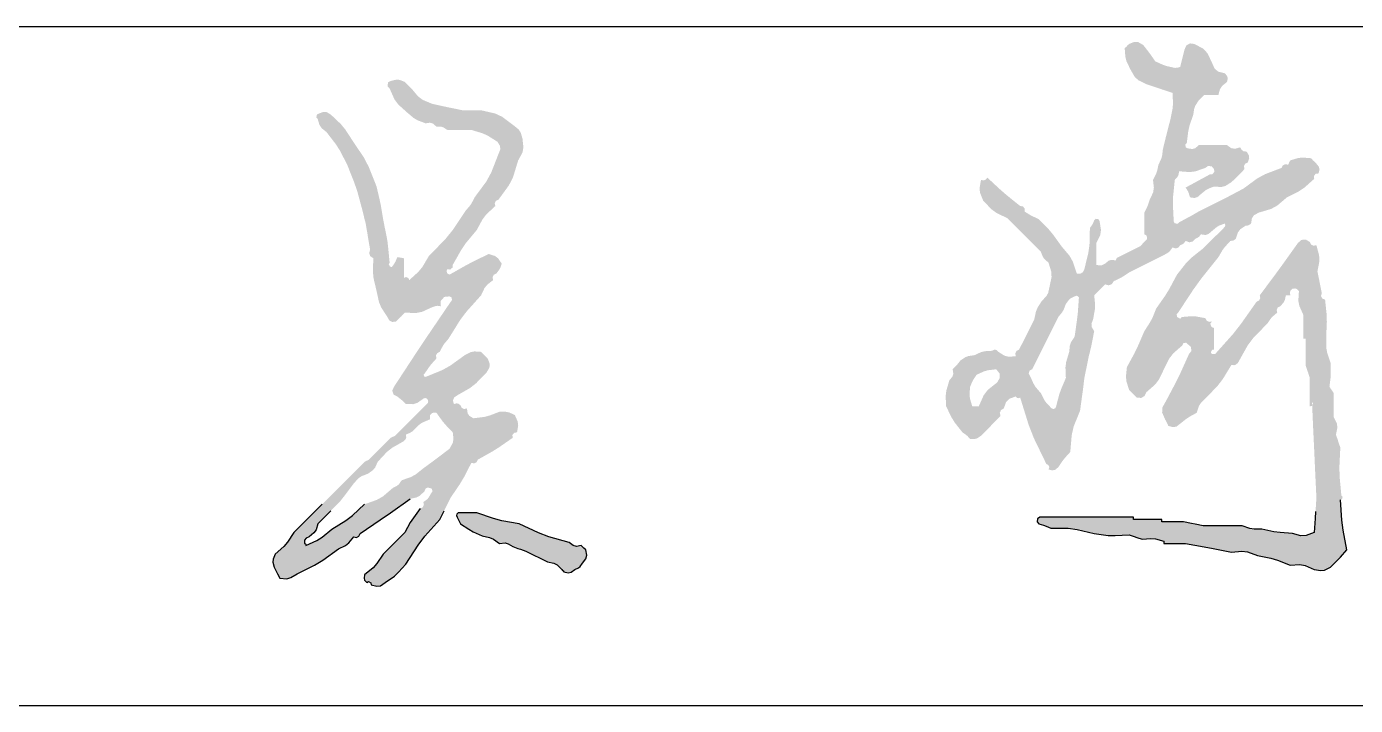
# Model space of a CAD drawing. Extents: x 4579863 to 4663963, y -547270 to -273670.
# Drawn here: x 4584153 to 4585425, y -298726 to -298076 of the extents above; entities that cross this region are included whole.
import ezdxf

# ---------------------------------------------------------------- set-up
doc = ezdxf.new("R2010")
doc.units = 0
doc.header["$LTSCALE"] = 1000
doc.header["$MEASUREMENT"] = 0
doc.layers.get('0').update_dxf_attribs({"linetype": 'CONTINUOUS'})

msp = doc.modelspace()

# ---------------------------------------------------------------- hatches: boundary and pattern name
h = msp.add_hatch(color=256)
h.dxf.hatch_style = 1
h.paths.add_polyline_path([(4584594, -298323), (4584599.8, -298318.4), (4584599.3, -298315.6), (4584600.4, -298313.4), (4584602.9, -298312.1), (4584605.5, -298308.7), (4584606.6, -298306.8), (4584608.1, -298302.7), (4584604.6, -298297.6), (4584601.6, -298295.3), (4584595.6, -298293.4), (4584580.4, -298300.8), (4584572.9, -298304.8), (4584558.1, -298313.2), (4584556.1, -298312.2), (4584555.2, -298310), (4584556, -298307.9), (4584558.7, -298308.3), (4584561, -298306.4), (4584561.2, -298303.8), (4584569.2, -298289.7), (4584573.8, -298282.9), (4584584.2, -298270.4), (4584589.7, -298260.2), (4584593.4, -298255.4), (4584601.9, -298247.5), (4584601.4, -298244.8), (4584602.5, -298242.5), (4584605, -298241.3), (4584614.9, -298227.7), (4584618.9, -298219.8), (4584623.8, -298203.8), (4584627.9, -298196.3), (4584628.8, -298191.4), (4584627.9, -298182.9), (4584626.2, -298177.1), (4584624.3, -298174.2), (4584619.6, -298170.4), (4584608.6, -298162.1), (4584601.8, -298158.9), (4584588.3, -298155.8), (4584581.3, -298155.8), (4584577.7, -298155.8), (4584570.6, -298155.8), (4584558.9, -298153.4), (4584553.1, -298152.2), (4584541.4, -298149.6), (4584532.4, -298145.8), (4584528, -298142.5), (4584521.7, -298135), (4584519.2, -298132.5), (4584517.9, -298131.2), (4584515.4, -298128.7), (4584510.4, -298126.7), (4584507.1, -298126.5), (4584501.9, -298127.7), (4584499.3, -298129.1), (4584498.8, -298132.9), (4584500.8, -298135), (4584505.4, -298145.3), (4584509.1, -298150.3), (4584517.5, -298157.9), (4584523.8, -298163.2), (4584527.5, -298165.4), (4584535.2, -298168.3), (4584539.5, -298167.7), (4584542.3, -298168.6), (4584545.6, -298171.5), (4584550, -298171.5), (4584552.4, -298172.3), (4584556, -298174.6), (4584565.2, -298174.6), (4584569.8, -298174.6), (4584579, -298174.6), (4584589.5, -298177.8), (4584594.7, -298180.1), (4584604, -298186), (4584606.4, -298190), (4584606.7, -298193.2), (4584605, -298197.5), (4584598.1, -298215.2), (4584593.4, -298223.9), (4584582.1, -298239.2), (4584579.4, -298244.5), (4584577.7, -298247.1), (4584573.7, -298251.7), (4584561.2, -298270.4), (4584554, -298279.3), (4584538.3, -298295.4), (4584532.3, -298305.6), (4584528.4, -298310.4), (4584519.6, -298318.4), (4584518.6, -298316.3), (4584516.4, -298315.5), (4584514.4, -298316.3), (4584514.4, -298308.8), (4584514.4, -298305), (4584514.4, -298297.5), (4584511.9, -298297), (4584510.6, -298296.8), (4584508.1, -298296.5), (4584506.5, -298300.5), (4584505.4, -298302.4), (4584502.9, -298305.9), (4584501.1, -298305.5), (4584500, -298303.4), (4584500.8, -298301.7), (4584500, -298293.4), (4584499.6, -298289.2), (4584498.7, -298280.9), (4584497.1, -298272.5), (4584496.2, -298268.4), (4584494.6, -298260), (4584492.5, -298247.4), (4584491.2, -298241.2), (4584488.3, -298228.8), (4584481, -298210.4), (4584476.4, -298201.4), (4584465.4, -298185), (4584458.3, -298174.1), (4584454, -298168.9), (4584444.6, -298160), (4584440.6, -298157.6), (4584437.4, -298157.3), (4584433.1, -298159), (4584431.2, -298159.9), (4584430.7, -298162.6), (4584432, -298164.2), (4584433.7, -298169.9), (4584435.7, -298172.9), (4584440.4, -298176.7), (4584449.4, -298188.4), (4584453.4, -298194.7), (4584460.2, -298207.9), (4584467, -298225.1), (4584470, -298233.9), (4584474.8, -298251.7), (4584476, -298256.7), (4584476.6, -298259.2), (4584477.9, -298264.2), (4584479.6, -298274.2), (4584480.4, -298279.2), (4584482.1, -298289.2), (4584481.2, -298292.7), (4584482.3, -298295.5), (4584485.2, -298297.5), (4584484.8, -298310.1), (4584485.4, -298316.6), (4584488.3, -298328.8), (4584490.6, -298339.4), (4584492.8, -298344.7), (4584498.7, -298353.8), (4584500.5, -298357), (4584503.4, -298358.5), (4584507.1, -298358), (4584510.4, -298354.6), (4584512.1, -298353), (4584515.4, -298349.6), (4584526, -298349.9), (4584531.8, -298348.8), (4584541.4, -298344.4), (4584544.6, -298343.3), (4584546.4, -298343), (4584549.8, -298343.4), (4584549.7, -298338.4), (4584553.1, -298334.5), (4584558.1, -298334), (4584560, -298335), (4584560.5, -298337.6), (4584559.2, -298339.2), (4584537.3, -298371.5), (4584526.4, -298387.8), (4584505, -298420.5), (4584503.3, -298424.1), (4584504.6, -298428), (4584508.1, -298429.8), (4584511.6, -298432.6), (4584513.3, -298434), (4584516.4, -298437.1), (4584523.4, -298437.2), (4584527.4, -298435.9), (4584533.1, -298431.9), (4584534.7, -298431.3), (4584536.1, -298431.7), (4584537.3, -298433), (4584537.7, -298434.6), (4584537.4, -298435.9), (4584536.2, -298437.1), (4584524.2, -298449.2), (4584518.1, -298455.3), (4584506, -298467.4), (4584504.4, -298468.2), (4584503.5, -298468.6), (4584501.9, -298469.4), (4584493.5, -298477.8), (4584489.4, -298481.9), (4584481, -298490.3), (4584479.4, -298491.1), (4584478.5, -298491.5), (4584476.9, -298492.4), (4584449.8, -298519.5), (4584436.2, -298533), (4584409.1, -298560.1), (4584403.2, -298569.3), (4584399.5, -298573.6), (4584391.4, -298580.9), (4584389.4, -298585.5), (4584389.2, -298588.5), (4584390.4, -298593.4), (4584392.5, -298597.6), (4584393.5, -298599.7), (4584395.6, -298603.8), (4584402.4, -298604.3), (4584406.4, -298603.3), (4584412.3, -298599.7), (4584428.8, -298591.3), (4584436.8, -298586.4), (4584451.8, -298575.7), (4584458.5, -298572.4), (4584461.7, -298569.9), (4584466.4, -298564.3), (4584469.2, -298564.7), (4584471.4, -298563.6), (4584472.7, -298561.1), (4584491.9, -298547.8), (4584501.5, -298541.2), (4584520.6, -298527.8), (4584526.6, -298526.5), (4584529.8, -298524.8), (4584534.2, -298520.5), (4584535.1, -298518.2), (4584536.9, -298517.1), (4584539.4, -298517.4), (4584541.3, -298518.3), (4584541.8, -298521), (4584540.4, -298522.6), (4584538.3, -298526.4), (4584536.7, -298528.3), (4584533.1, -298530.9), (4584533.6, -298533.7), (4584532.5, -298535.9), (4584530, -298537.2), (4584523.5, -298545.9), (4584520.6, -298550.5), (4584515.4, -298560.1), (4584507.1, -298568.4), (4584502.9, -298572.6), (4584494.6, -298580.9), (4584488.6, -298589.7), (4584484.9, -298593.8), (4584476.9, -298600.7), (4584476.4, -298603.7), (4584476.9, -298605.7), (4584478.9, -298608), (4584480.5, -298607.1), (4584482.9, -298608.2), (4584483.1, -298610.1), (4584488.4, -298611.6), (4584492.1, -298611.1), (4584496.6, -298608), (4584505.3, -298601.8), (4584509.3, -298598.2), (4584516.4, -298590.3), (4584528.1, -298572.3), (4584534.6, -298563.7), (4584548.7, -298547.6), (4584552.9, -298539.2), (4584555, -298535.1), (4584559.2, -298526.7), (4584567.9, -298513.9), (4584571.9, -298507.2), (4584579, -298493.4), (4584581.7, -298493.9), (4584583.9, -298492.8), (4584585.2, -298490.3), (4584598.9, -298482.6), (4584605.6, -298478.4), (4584618.6, -298469.4), (4584618.2, -298466.8), (4584620.1, -298464.5), (4584622.7, -298464.2), (4584623.8, -298457.6), (4584623.3, -298453.7), (4584620.6, -298447.6), (4584615.2, -298445.1), (4584612, -298444.5), (4584606, -298444.4), (4584596.4, -298448.1), (4584591.3, -298449.4), (4584581, -298450.7), (4584577.1, -298448.4), (4584575.4, -298445.8), (4584574.8, -298441.3), (4584572, -298441.8), (4584569.8, -298440.7), (4584568.5, -298438.2), (4584566.5, -298436.7), (4584564.7, -298436.4), (4584562.3, -298437.1), (4584561.4, -298433.7), (4584562.5, -298430.8), (4584565.4, -298428.8), (4584577.8, -298421.7), (4584583.6, -298417.1), (4584593.5, -298406.9), (4584596.3, -298402.2), (4584596.5, -298398.4), (4584594.6, -298393.4), (4584592.1, -298390.9), (4584590.8, -298389.6), (4584588.3, -298387.1), (4584582, -298386.7), (4584578.4, -298387.4), (4584572.7, -298390.3), (4584558.8, -298400.3), (4584551.1, -298404.6), (4584535.2, -298411.1), (4584533.9, -298410.8), (4584533.3, -298409), (4584534.2, -298408), (4584538.4, -298401.9), (4584540.7, -298398.9), (4584545.6, -298393.4), (4584545.1, -298390.6), (4584546.3, -298388.4), (4584548.7, -298387.1), (4584551.5, -298381.8), (4584553.2, -298379.2), (4584557.1, -298374.6), (4584568.1, -298356.9), (4584574.4, -298348.5), (4584588.3, -298333), (4584591.5, -298326.2)])
h.paths.add_polyline_path([(4584543, -298445.2), (4584545.6, -298445.5), (4584551.3, -298453.4), (4584554.5, -298457.2), (4584561.2, -298464.2), (4584561.9, -298470.6), (4584561.2, -298474.3), (4584558.1, -298479.9), (4584548.2, -298487.4), (4584543.2, -298491.2), (4584533.1, -298498.6), (4584525.7, -298504.5), (4584521.3, -298506.9), (4584512.3, -298510.1), (4584509.8, -298513.7), (4584507.9, -298515.4), (4584503.9, -298517.4), (4584494.4, -298525.5), (4584488.6, -298528.8), (4584476.9, -298533), (4584465.3, -298543.7), (4584458.9, -298548.6), (4584445.6, -298557), (4584436.4, -298564.4), (4584431.3, -298567.6), (4584420.6, -298572.6), (4584420.7, -298571.7), (4584420.4, -298571), (4584419.5, -298570.5), (4584419.5, -298567.5), (4584420.9, -298565.4), (4584423.7, -298564.3), (4584428.4, -298560.5), (4584430.4, -298557.5), (4584432, -298551.7), (4584440.4, -298543.4), (4584444.6, -298539.2), (4584452.9, -298530.9), (4584458.4, -298523.9), (4584461.1, -298520.3), (4584466.4, -298513.2), (4584470.8, -298508.3), (4584473.8, -298506.2), (4584480, -298503.8), (4584484.8, -298500.4), (4584487, -298497.8), (4584489.4, -298492.4), (4584498.1, -298483), (4584503.3, -298478.9), (4584514.4, -298472.6), (4584516.2, -298470.6), (4584516.7, -298468.9), (4584516.4, -298466.3), (4584519, -298465.2), (4584520.3, -298464.6), (4584522.7, -298463.2), (4584528.4, -298457.4), (4584531.9, -298454.9), (4584539.4, -298451.7), (4584539.4, -298450.1), (4584539.4, -298449.2), (4584539.4, -298447.6), (4584541.3, -298445.8)], flags=16)
h.paths.add_polyline_path([(4584643.3, -298560.5), (4584624.8, -298551.7), (4584608.3, -298548.8), (4584600.1, -298546.7), (4584584.2, -298541.3), (4584577.1, -298541.3), (4584573.5, -298541.3), (4584566.5, -298541.3), (4584565.2, -298542.5), (4584564.8, -298543.9), (4584565.4, -298545.5), (4584566.8, -298547.9), (4584567.4, -298549.2), (4584568.5, -298551.7), (4584576.5, -298557), (4584580.7, -298559.3), (4584589.4, -298563.2), (4584596.5, -298564.8), (4584600.1, -298566.4), (4584606, -298570.5), (4584611.2, -298570.1), (4584614.2, -298570.9), (4584618.6, -298573.6), (4584623.6, -298575.3), (4584626.1, -298576.1), (4584631.1, -298577.8), (4584639.4, -298582), (4584643.6, -298584), (4584651.9, -298588.2), (4584657.9, -298589.3), (4584661.2, -298591.1), (4584665.4, -298595.5), (4584666.3, -298596.3), (4584666.7, -298596.8), (4584667.5, -298597.6), (4584671.6, -298598.7), (4584674.6, -298598.1), (4584677.9, -298595.5), (4584681.4, -298593.9), (4584683.1, -298592.5), (4584685.2, -298589.3), (4584688.6, -298585.4), (4584689.5, -298581.8), (4584688.4, -298576.8), (4584686.7, -298575.1), (4584685.9, -298574.3), (4584684.2, -298572.6), (4584679.5, -298573.4), (4584676.4, -298572.5), (4584672.7, -298569.5), (4584653, -298564.1)])
h.paths.add_polyline_path([(4585413, -298557.8), (4585411.7, -298548.1), (4585410.4, -298528.8), (4585412, -298528.2), (4585412.6, -298525.9), (4585411.4, -298524.7), (4585409.7, -298506.4), (4585409.5, -298497.1), (4585410.4, -298478.8), (4585408.7, -298473.8), (4585407.9, -298471.3), (4585406.2, -298466.3), (4585407.6, -298459.7), (4585407.1, -298455.7), (4585404.1, -298449.6), (4585404.1, -298440.5), (4585404.1, -298435.9), (4585404.1, -298426.7), (4585402.5, -298424.2), (4585401.6, -298423), (4585400, -298420.5), (4585401.1, -298411.4), (4585401.3, -298406.7), (4585401, -298397.5), (4585397.8, -298387.9), (4585396.9, -298382.7), (4585396.9, -298372.5), (4585397.5, -298358.4), (4585397.3, -298351.2), (4585395.8, -298337.1), (4585393.2, -298336.1), (4585391.9, -298333.5), (4585392.7, -298330.9), (4585391, -298322.5), (4585390.2, -298318.4), (4585388.5, -298310), (4585390.4, -298300.2), (4585390.1, -298294.7), (4585387.5, -298285), (4585384.7, -298285.5), (4585382.5, -298284.4), (4585381.2, -298281.9), (4585377.3, -298279.6), (4585373.2, -298279.9), (4585369.8, -298282.9), (4585355.4, -298303.1), (4585348.1, -298313.1), (4585333.3, -298333), (4585333.8, -298335.7), (4585332.7, -298337.9), (4585330.2, -298339.2), (4585315.5, -298360.1), (4585307.6, -298370.2), (4585290.6, -298389.2), (4585289.3, -298389.2), (4585288.7, -298389.2), (4585287.5, -298389.2), (4585286.5, -298387.6), (4585287.7, -298385.2), (4585289.5, -298385), (4585289.5, -298376.7), (4585289.5, -298372.5), (4585289.5, -298364.2), (4585287.1, -298363.3), (4585286, -298360.2), (4585287.5, -298358), (4585284.7, -298358.4), (4585282.5, -298357.3), (4585281.2, -298354.8), (4585272.2, -298353.2), (4585267.4, -298353), (4585258.3, -298353.8), (4585258.2, -298354.7), (4585257, -298355.3), (4585256.2, -298354.8), (4585254.3, -298353.9), (4585253.8, -298351.2), (4585255.2, -298349.6), (4585269.6, -298327.7), (4585277.3, -298317), (4585293.7, -298296.5), (4585297.6, -298289.8), (4585300, -298286.6), (4585305.2, -298280.9), (4585307.4, -298280.7), (4585308.7, -298280.2), (4585310.4, -298278.8), (4585312.4, -298272.8), (4585314.6, -298269.8), (4585319.8, -298266.3), (4585322, -298266.1), (4585323.2, -298265.6), (4585325, -298264.2), (4585325.8, -298259.2), (4585327.8, -298256.3), (4585332.3, -298253.8), (4585344.1, -298250.3), (4585350, -298247.1), (4585359.3, -298239.2), (4585370.6, -298233.5), (4585376, -298229.9), (4585385.4, -298221.5), (4585385.1, -298218.8), (4585386.9, -298216.5), (4585389.6, -298216.3), (4585390.5, -298212.5), (4585389.9, -298209.9), (4585387.5, -298206.9), (4585385.4, -298204.8), (4585384.3, -298203.8), (4585382.3, -298201.7), (4585374.3, -298201.1), (4585370.1, -298201.5), (4585362.5, -298203.8), (4585361.6, -298205.4), (4585361.2, -298206.3), (4585360.4, -298207.9), (4585357.6, -298207.4), (4585355.4, -298208.6), (4585354.1, -298211), (4585338.6, -298216.9), (4585331, -298221), (4585317.7, -298230.8), (4585300.7, -298239.8), (4585292.1, -298244.1), (4585274.9, -298252.7), (4585267.5, -298257), (4585263.7, -298259), (4585256.2, -298263.1), (4585254.6, -298264.5), (4585251.9, -298264), (4585251, -298262.1), (4585250.2, -298246.3), (4585250.4, -298238.3), (4585252, -298222.5), (4585254.5, -298219.7), (4585255.5, -298217.8), (4585256.2, -298214.2), (4585266.2, -298215), (4585271.7, -298214.3), (4585281.2, -298211), (4585283.9, -298209.1), (4585287.4, -298209.5), (4585289.5, -298212.1), (4585289.9, -298214.7), (4585288, -298217), (4585285.4, -298217.3), (4585276.2, -298222.3), (4585271.6, -298224.8), (4585262.4, -298229.8), (4585264.6, -298233.3), (4585265.4, -298235.3), (4585266.6, -298239.2), (4585270.9, -298239.8), (4585273.8, -298238.9), (4585277, -298236.1), (4585281.5, -298232.4), (4585284.2, -298230.9), (4585289.5, -298228.8), (4585296.4, -298229.3), (4585300.4, -298228.3), (4585306.2, -298224.6), (4585311.4, -298219.8), (4585313.9, -298217.3), (4585318.7, -298212.1), (4585318.2, -298209.3), (4585319.3, -298207.1), (4585321.8, -298205.8), (4585323.2, -298201.9), (4585322.9, -298199), (4585320.8, -298195.4), (4585317.8, -298195), (4585316.1, -298193.8), (4585314.5, -298191.3), (4585309.7, -298192.7), (4585306.1, -298192.1), (4585302, -298189.2), (4585291.2, -298189.2), (4585285.8, -298189.2), (4585274.9, -298189.2), (4585271.7, -298192.1), (4585268.8, -298192.9), (4585264.5, -298192.3), (4585262.6, -298191.3), (4585262.1, -298188.7), (4585263.5, -298187.1), (4585264.9, -298176), (4585266.1, -298170.5), (4585269.7, -298160), (4585270.6, -298154.2), (4585271.7, -298151.3), (4585274.9, -298146.4), (4585277, -298144.4), (4585278.1, -298143.3), (4585280.2, -298141.2), (4585285.6, -298141.2), (4585288.3, -298141.2), (4585293.7, -298141.2), (4585295.3, -298135.5), (4585297.3, -298132.5), (4585302, -298128.7), (4585302.7, -298125.4), (4585302.1, -298123.1), (4585300, -298120.4), (4585293.6, -298118.8), (4585290.1, -298115.9), (4585287.5, -298110), (4585283.3, -298101.2), (4585279.3, -298096.9), (4585270.8, -298092.3), (4585266.5, -298091.8), (4585263.2, -298093.6), (4585261.4, -298097.5), (4585259.7, -298104.1), (4585258.9, -298107.5), (4585257.2, -298114.2), (4585255.3, -298114.9), (4585254.2, -298115.1), (4585252, -298115.2), (4585244.3, -298113.5), (4585240.5, -298112.2), (4585233.3, -298108.9), (4585228.9, -298102.5), (4585226.6, -298099.4), (4585221.8, -298093.3), (4585217.1, -298090.6), (4585213.3, -298090.3), (4585208.3, -298092.3), (4585206.6, -298093.9), (4585205.8, -298094.8), (4585204.1, -298096.4), (4585204.7, -298104.6), (4585205.8, -298108.8), (4585209.3, -298116.2), (4585213.6, -298123.7), (4585217.2, -298127.1), (4585224.9, -298130.8), (4585234.9, -298134.2), (4585239.9, -298135.9), (4585249.9, -298139.2), (4585250.3, -298149.2), (4585249.9, -298154.3), (4585247.9, -298164.2), (4585244.9, -298175.8), (4585243.4, -298181.7), (4585240.6, -298193.3), (4585239.9, -298199.4), (4585239, -298202.4), (4585236.4, -298207.9), (4585235.1, -298214), (4585234, -298217), (4585231.2, -298222.5), (4585232, -298230.1), (4585231.3, -298234.4), (4585228.1, -298241.3), (4585226.4, -298246.4), (4585225.3, -298248.9), (4585222.9, -298253.8), (4585222.9, -298262.1), (4585222.9, -298266.3), (4585222.9, -298274.6), (4585225.1, -298275.8), (4585225.6, -298279), (4585223.9, -298280.9), (4585221.8, -298282.9), (4585220.8, -298284), (4585218.7, -298286.1), (4585210.4, -298290.2), (4585206.2, -298292.3), (4585197.8, -298296.5), (4585196.6, -298297.2), (4585196, -298298.1), (4585195.8, -298299.6), (4585191.5, -298299), (4585188.6, -298299.9), (4585185.3, -298302.7), (4585182.3, -298304.2), (4585180.3, -298304.4), (4585177, -298303.8), (4585177, -298295.4), (4585177, -298291.3), (4585177, -298282.9), (4585180.7, -298275.4), (4585181.4, -298270.4), (4585180.1, -298262.1), (4585179.2, -298260.2), (4585176.5, -298259.7), (4585174.9, -298261.1), (4585173.7, -298264.2), (4585172.8, -298265.7), (4585170.8, -298268.4), (4585170.4, -298284.3), (4585169.3, -298292.4), (4585165.5, -298307.9), (4585164, -298310.9), (4585161.6, -298312.3), (4585158.3, -298312.1), (4585154.5, -298300.8), (4585151.4, -298295.2), (4585143.7, -298286.1), (4585135.7, -298275), (4585131.3, -298269.7), (4585121.8, -298260), (4585116.2, -298257.4), (4585113.5, -298256), (4585108.2, -298252.7), (4585108.5, -298250.1), (4585106.7, -298247.8), (4585104.1, -298247.5), (4585091.2, -298237.1), (4585085, -298231.7), (4585072.8, -298220.4), (4585071, -298222.3), (4585069.2, -298222.9), (4585066.6, -298222.5), (4585065.2, -298230.4), (4585065.7, -298234.9), (4585068.7, -298242.3), (4585076.5, -298250.5), (4585081.4, -298254.1), (4585091.6, -298259), (4585104.5, -298271.9), (4585111, -298278.4), (4585123.9, -298291.3), (4585125.7, -298296), (4585127.3, -298298.3), (4585131.2, -298301.7), (4585133.9, -298310.5), (4585134.1, -298315.6), (4585132.2, -298324.6), (4585130.9, -298330.6), (4585129.2, -298333.8), (4585124.9, -298338.2), (4585120.8, -298344.6), (4585119.2, -298348.4), (4585117.6, -298355.9), (4585111.8, -298367.5), (4585108.9, -298373.4), (4585103, -298385), (4585100.5, -298386.3), (4585099.4, -298388.5), (4585099.9, -298391.3), (4585093.1, -298391.8), (4585089.1, -298390.8), (4585083.2, -298387.1), (4585081.4, -298385.3), (4585079.3, -298385), (4585077, -298386.1), (4585070.1, -298386.5), (4585066.6, -298387.4), (4585060.3, -298390.3), (4585054.6, -298391.1), (4585051.6, -298392.2), (4585046.8, -298395.5), (4585044.1, -298399), (4585042.6, -298400.7), (4585039.5, -298403.8), (4585040.1, -298408.1), (4585039.2, -298410.9), (4585036.4, -298414.2), (4585033.5, -298423.9), (4585032.8, -298429.2), (4585033.2, -298439.2), (4585038.4, -298449.8), (4585041.6, -298455), (4585048.9, -298464.2), (4585052.1, -298466.4), (4585053.6, -298467.7), (4585056.2, -298470.5), (4585060.5, -298470.6), (4585063, -298469.9), (4585066.6, -298467.4), (4585074.1, -298459.9), (4585077.8, -298456.1), (4585085.3, -298448.6), (4585084.6, -298445.5), (4585085.7, -298442.9), (4585088.4, -298441.3), (4585090.6, -298435.2), (4585093.8, -298432), (4585099.9, -298429.8), (4585101, -298431.2), (4585102.5, -298431.5), (4585104.1, -298430.9), (4585112.2, -298457), (4585117.2, -298469.8), (4585129.1, -298494.4), (4585131.1, -298495.4), (4585132, -298497.6), (4585131.2, -298499.7), (4585134.9, -298500.6), (4585137.6, -298500), (4585140.5, -298497.6), (4585144.7, -298491.4), (4585147, -298488.5), (4585152, -298483), (4585153.4, -298466.8), (4585155.3, -298458.5), (4585161.4, -298443.4), (4585163.1, -298430.9), (4585164, -298424.6), (4585165.5, -298412.1), (4585167.2, -298403.8), (4585168.1, -298399.6), (4585169.7, -298391.3), (4585170.6, -298388), (4585171, -298386.3), (4585171.8, -298383), (4585173.1, -298376.7), (4585173.7, -298373.6), (4585174.9, -298367.3), (4585172.6, -298363.4), (4585172.3, -298360.2), (4585173.9, -298355.9), (4585175.5, -298346.8), (4585175.8, -298342.1), (4585174.9, -298333), (4585179.1, -298328.8), (4585181.2, -298326.7), (4585185.3, -298322.5), (4585188.8, -298323.4), (4585191.7, -298322.3), (4585193.7, -298319.4), (4585199.8, -298316.5), (4585202.7, -298314.8), (4585208.3, -298311.1), (4585221.6, -298304.4), (4585228.3, -298301.1), (4585241.6, -298294.4), (4585245.5, -298292.2), (4585247.3, -298290.7), (4585249.9, -298287.1), (4585252.8, -298288.1), (4585255.3, -298287.4), (4585257.2, -298285), (4585259.7, -298283.9), (4585260.8, -298283), (4585262.4, -298280.9), (4585266, -298282.2), (4585269.1, -298281.5), (4585271.8, -298278.8), (4585274.2, -298277.6), (4585275.4, -298276.7), (4585277, -298274.6), (4585281.3, -298275.2), (4585284.2, -298274.3), (4585287.5, -298271.5), (4585291.9, -298267.8), (4585294.5, -298266.2), (4585300, -298264.2), (4585300.3, -298265.9), (4585300, -298267.1), (4585298.9, -298268.4), (4585291, -298276.3), (4585287, -298280.2), (4585279.1, -298288.1), (4585268, -298296.9), (4585262.9, -298302), (4585254.1, -298313.2), (4585247, -298326.5), (4585243, -298333.1), (4585234.3, -298345.5), (4585230.6, -298354.6), (4585228.2, -298359), (4585222.9, -298367.3), (4585216.8, -298381.4), (4585213.5, -298388.3), (4585206.2, -298401.7), (4585205.3, -298410.5), (4585205.7, -298415.2), (4585208.3, -298423.6), (4585211.2, -298426.5), (4585212.6, -298428), (4585215.6, -298430.9), (4585219.8, -298431.2), (4585223, -298429.5), (4585224.9, -298425.7), (4585233.2, -298418.4), (4585236.8, -298413.7), (4585241.6, -298403.8), (4585246.8, -298393.4), (4585250.6, -298388.5), (4585259.3, -298380.9), (4585260.1, -298378.9), (4585263, -298378.3), (4585264.5, -298379.8), (4585267.4, -298382.3), (4585267.9, -298386.2), (4585265.6, -298389.2), (4585257.4, -298407.4), (4585253, -298416.4), (4585243.7, -298434), (4585240.2, -298440.2), (4585239.9, -298445.2), (4585242.7, -298451.7), (4585244, -298454.1), (4585244.7, -298455.4), (4585245.8, -298458), (4585250.3, -298459.2), (4585253.5, -298458.7), (4585257.2, -298455.9), (4585263.1, -298451.2), (4585266.3, -298449.1), (4585272.9, -298445.5), (4585275.1, -298438.9), (4585277.2, -298435.7), (4585282.2, -298430.9), (4585293.1, -298419.5), (4585298, -298413.1), (4585306.2, -298399.6), (4585308.8, -298399.9), (4585310.5, -298399.4), (4585312.5, -298397.5), (4585321.6, -298381.2), (4585327.4, -298373.4), (4585340.6, -298360), (4585343.7, -298355.4), (4585345.7, -298353.2), (4585350, -298349.6), (4585349.5, -298346.9), (4585350.6, -298344.6), (4585353.1, -298343.4), (4585356.1, -298339.8), (4585357.3, -298337.5), (4585358.3, -298333), (4585360, -298333), (4585360.8, -298333), (4585362.5, -298333), (4585362.2, -298330.3), (4585362.7, -298328.6), (4585364.6, -298326.7), (4585367.2, -298326.4), (4585368.9, -298327), (4585370.8, -298328.8), (4585370.2, -298338.1), (4585371.2, -298343.2), (4585375, -298351.7), (4585375, -298360.9), (4585375, -298365.5), (4585375, -298374.6), (4585375.8, -298374.6), (4585376.2, -298374.6), (4585377.1, -298374.6), (4585377.1, -298384.6), (4585377.1, -298389.6), (4585377.1, -298399.6), (4585378.7, -298404.6), (4585379.6, -298407.1), (4585381.2, -298412.1), (4585381.2, -298423), (4585381.2, -298428.4), (4585381.2, -298439.2), (4585383.1, -298439), (4585383.5, -298438.3), (4585383.3, -298435.1), (4585384.3, -298436.7), (4585383.5, -298438.3), (4585383.7, -298444.2), (4585383.9, -298448.8), (4585384.3, -298458), (4585385.6, -298485.5), (4585386.2, -298499.2), (4585387.5, -298526.7), (4585386.7, -298540.1), (4585386.2, -298546.8), (4585385.4, -298560.1), (4585377.6, -298563), (4585372.6, -298563.2), (4585364.6, -298561.1), (4585352.8, -298560.2), (4585346.9, -298559.3), (4585335.4, -298557), (4585327.8, -298557), (4585323.8, -298556.3), (4585316.6, -298553.8), (4585301.6, -298553.8), (4585294.1, -298553.8), (4585279.1, -298553.8), (4585271.6, -298552.2), (4585267.9, -298551.3), (4585260.4, -298549.7), (4585252, -298549.7), (4585247.9, -298549.7), (4585239.5, -298549.7), (4585239.5, -298548.8), (4585239.5, -298548.4), (4585239.5, -298547.6), (4585228.7, -298547.6), (4585223.3, -298547.6), (4585212.4, -298547.6), (4585212.4, -298546.7), (4585212.4, -298546.3), (4585212.4, -298545.5), (4585176.6, -298545.5), (4585158.7, -298545.5), (4585122.8, -298545.5), (4585120.8, -298547), (4585120.3, -298549.7), (4585121.8, -298551.7), (4585126.5, -298553.1), (4585128.8, -298553.9), (4585133.3, -298555.9), (4585150.1, -298556), (4585158.6, -298557.1), (4585174.9, -298561.1), (4585188.2, -298562.8), (4585194.9, -298563), (4585208.3, -298562.2), (4585213.3, -298563.8), (4585215.8, -298564.7), (4585220.8, -298566.3), (4585229.1, -298565.7), (4585233.6, -298566.1), (4585241.6, -298568.4), (4585241.6, -298569.3), (4585241.6, -298569.7), (4585241.6, -298570.5), (4585249.9, -298570.5), (4585254.1, -298570.5), (4585262.4, -298570.5), (4585280, -298573.8), (4585288.7, -298575.4), (4585306.2, -298578.8), (4585316.2, -298577.8), (4585321.7, -298578.5), (4585331.2, -298582), (4585344, -298584.5), (4585350.4, -298586.5), (4585362.5, -298591.3), (4585371.8, -298590.8), (4585376.9, -298591.7), (4585385.4, -298595.5), (4585391.6, -298596.6), (4585395.3, -298596.1), (4585401, -298593.4), (4585407.5, -298587), (4585410.6, -298583.6), (4585416.6, -298576.8)])
h.paths.add_polyline_path([(4585137.8, -298441), (4585136.1, -298441.9), (4585134.3, -298441.3), (4585129.3, -298436.2), (4585127.1, -298433.1), (4585123.9, -298426.7), (4585118.8, -298420.7), (4585116.7, -298417.2), (4585113.5, -298410.1), (4585112.3, -298407.7), (4585113.2, -298405), (4585115.5, -298403.8), (4585125.5, -298383.8), (4585130.5, -298373.8), (4585140.5, -298353.8), (4585144.2, -298349.3), (4585145.7, -298346.7), (4585147.8, -298341.3), (4585150.4, -298337.7), (4585152.2, -298336), (4585156.2, -298334), (4585157.8, -298333.4), (4585159.2, -298333.8), (4585160.3, -298335), (4585159.2, -298350.1), (4585158.3, -298357.6), (4585156.2, -298372.5), (4585152.8, -298377.7), (4585151.6, -298381), (4585151, -298387.1), (4585148.1, -298396.8), (4585147.4, -298402.1), (4585147.8, -298412.1), (4585143.3, -298422.7), (4585141.4, -298428.1), (4585138.5, -298439.2)], flags=16)
h.paths.add_polyline_path([(4585084.6, -298411.9), (4585082.2, -298416.3), (4585073.1, -298423.5), (4585069.2, -298428.6), (4585064.5, -298439.2), (4585062, -298439.2), (4585060.7, -298439.2), (4585058.2, -298439.2), (4585056.1, -298432), (4585055.6, -298428), (4585056.2, -298420.5), (4585058.2, -298415.7), (4585059.5, -298413.3), (4585062.4, -298409), (4585069.5, -298405.8), (4585073.4, -298404.7), (4585081.2, -298403.8), (4585084.3, -298407.7)], flags=16)

# ---------------------------------------------------------------- linework, layer by layer
for p, q in [((4582362.8, -298075.6), (4593362.8, -298075.6)), ((4584436.2, -298533), (4584409.1, -298560.1)), ((4584465.3, -298543.7), (4584476.9, -298533)), ((4584501.5, -298541.2), (4584520.6, -298527.8)), ((4585411.7, -298548.1), (4585410.4, -298528.8)), ((4584440.4, -298543.4), (4584432, -298551.7)), ((4584444.6, -298539.2), (4584440.4, -298543.4)), ((4584445.6, -298557), (4584458.9, -298548.6)), ((4584458.9, -298548.6), (4584465.3, -298543.7)), ((4584472.7, -298561.1), (4584491.9, -298547.8)), ((4584491.9, -298547.8), (4584501.5, -298541.2)), ((4584523.5, -298545.9), (4584520.6, -298550.5)), ((4584530, -298537.2), (4584523.5, -298545.9)), ((4584534.6, -298563.7), (4584548.7, -298547.6)), ((4584548.7, -298547.6), (4584552.9, -298539.2)), ((4584565.2, -298542.5), (4584564.8, -298543.9)), ((4584564.8, -298543.9), (4584565.4, -298545.5)), ((4584566.5, -298541.3), (4584565.2, -298542.5)), ((4584565.4, -298545.5), (4584566.8, -298547.9)), ((4584573.5, -298541.3), (4584566.5, -298541.3)), ((4584566.8, -298547.9), (4584567.4, -298549.2)), ((4584577.1, -298541.3), (4584573.5, -298541.3)), ((4584584.2, -298541.3), (4584577.1, -298541.3)), ((4584600.1, -298546.7), (4584584.2, -298541.3)), ((4584608.3, -298548.8), (4584600.1, -298546.7)), ((4584624.8, -298551.7), (4584608.3, -298548.8)), ((4585120.8, -298547), (4585120.3, -298549.7)), ((4585122.8, -298545.5), (4585120.8, -298547)), ((4585158.7, -298545.5), (4585122.8, -298545.5)), ((4585176.6, -298545.5), (4585158.7, -298545.5)), ((4585212.4, -298545.5), (4585176.6, -298545.5)), ((4585212.4, -298546.3), (4585212.4, -298545.5)), ((4585212.4, -298546.7), (4585212.4, -298546.3)), ((4585212.4, -298547.6), (4585212.4, -298546.7)), ((4585223.3, -298547.6), (4585212.4, -298547.6)), ((4585228.7, -298547.6), (4585223.3, -298547.6)), ((4585239.5, -298547.6), (4585228.7, -298547.6)), ((4585239.5, -298548.4), (4585239.5, -298547.6)), ((4585239.5, -298548.8), (4585239.5, -298548.4)), ((4585386.2, -298546.8), (4585385.4, -298560.1)), ((4585386.7, -298540.1), (4585386.2, -298546.8)), ((4585413, -298557.8), (4585411.7, -298548.1)), ((4584409.1, -298560.1), (4584403.2, -298569.3)), ((4584428.4, -298560.5), (4584423.7, -298564.3)), ((4584430.4, -298557.5), (4584428.4, -298560.5)), ((4584432, -298551.7), (4584430.4, -298557.5)), ((4584436.4, -298564.4), (4584445.6, -298557)), ((4584471.4, -298563.6), (4584472.7, -298561.1)), ((4584515.4, -298560.1), (4584507.1, -298568.4)), ((4584520.6, -298550.5), (4584515.4, -298560.1)), ((4584567.4, -298549.2), (4584568.5, -298551.7)), ((4584568.5, -298551.7), (4584576.5, -298557)), ((4584576.5, -298557), (4584580.7, -298559.3)), ((4584580.7, -298559.3), (4584589.4, -298563.2)), ((4584643.3, -298560.5), (4584624.8, -298551.7)), ((4584653, -298564.1), (4584643.3, -298560.5)), ((4585120.3, -298549.7), (4585121.8, -298551.7)), ((4585121.8, -298551.7), (4585126.5, -298553.1)), ((4585126.5, -298553.1), (4585128.8, -298553.9)), ((4585128.8, -298553.9), (4585133.3, -298555.9)), ((4585133.3, -298555.9), (4585150.1, -298556)), ((4585150.1, -298556), (4585158.6, -298557.1)), ((4585158.6, -298557.1), (4585174.9, -298561.1)), ((4585174.9, -298561.1), (4585188.2, -298562.8)), ((4585239.5, -298549.7), (4585239.5, -298548.8)), ((4585247.9, -298549.7), (4585239.5, -298549.7)), ((4585252, -298549.7), (4585247.9, -298549.7)), ((4585260.4, -298549.7), (4585252, -298549.7)), ((4585267.9, -298551.3), (4585260.4, -298549.7)), ((4585271.6, -298552.2), (4585267.9, -298551.3)), ((4585279.1, -298553.8), (4585271.6, -298552.2)), ((4585294.1, -298553.8), (4585279.1, -298553.8)), ((4585301.6, -298553.8), (4585294.1, -298553.8)), ((4585316.6, -298553.8), (4585301.6, -298553.8)), ((4585323.8, -298556.3), (4585316.6, -298553.8)), ((4585327.8, -298557), (4585323.8, -298556.3)), ((4585335.4, -298557), (4585327.8, -298557)), ((4585346.9, -298559.3), (4585335.4, -298557)), ((4585352.8, -298560.2), (4585346.9, -298559.3)), ((4585364.6, -298561.1), (4585352.8, -298560.2)), ((4585372.6, -298563.2), (4585364.6, -298561.1)), ((4585385.4, -298560.1), (4585377.6, -298563)), ((4585416.6, -298576.8), (4585413, -298557.8)), ((4584399.5, -298573.6), (4584391.4, -298580.9)), ((4584403.2, -298569.3), (4584399.5, -298573.6)), ((4584420.9, -298565.4), (4584419.5, -298567.5)), ((4584419.5, -298567.5), (4584419.5, -298570.5)), ((4584419.5, -298570.5), (4584420.4, -298571)), ((4584420.4, -298571), (4584420.7, -298571.7)), ((4584420.6, -298572.6), (4584431.3, -298567.6)), ((4584420.7, -298571.7), (4584420.6, -298572.6)), ((4584423.7, -298564.3), (4584420.9, -298565.4)), ((4584431.3, -298567.6), (4584436.4, -298564.4)), ((4584451.8, -298575.7), (4584458.5, -298572.4)), ((4584458.5, -298572.4), (4584461.7, -298569.9)), ((4584461.7, -298569.9), (4584466.4, -298564.3)), ((4584466.4, -298564.3), (4584469.2, -298564.7)), ((4584469.2, -298564.7), (4584471.4, -298563.6)), ((4584502.9, -298572.6), (4584494.6, -298580.9)), ((4584507.1, -298568.4), (4584502.9, -298572.6)), ((4584516.4, -298590.3), (4584528.1, -298572.3)), ((4584528.1, -298572.3), (4584534.6, -298563.7)), ((4584589.4, -298563.2), (4584596.5, -298564.8)), ((4584596.5, -298564.8), (4584600.1, -298566.4)), ((4584600.1, -298566.4), (4584606, -298570.5)), ((4584606, -298570.5), (4584611.2, -298570.1)), ((4584611.2, -298570.1), (4584614.2, -298570.9)), ((4584614.2, -298570.9), (4584618.6, -298573.6)), ((4584618.6, -298573.6), (4584623.6, -298575.3)), ((4584672.7, -298569.5), (4584653, -298564.1)), ((4584676.4, -298572.5), (4584672.7, -298569.5)), ((4584679.5, -298573.4), (4584676.4, -298572.5)), ((4584684.2, -298572.6), (4584679.5, -298573.4)), ((4584685.9, -298574.3), (4584684.2, -298572.6)), ((4585188.2, -298562.8), (4585194.9, -298563)), ((4585194.9, -298563), (4585208.3, -298562.2)), ((4585208.3, -298562.2), (4585213.3, -298563.8)), ((4585213.3, -298563.8), (4585215.8, -298564.7)), ((4585215.8, -298564.7), (4585220.8, -298566.3)), ((4585220.8, -298566.3), (4585229.1, -298565.7)), ((4585229.1, -298565.7), (4585233.6, -298566.1)), ((4585233.6, -298566.1), (4585241.6, -298568.4)), ((4585241.6, -298568.4), (4585241.6, -298569.3)), ((4585241.6, -298569.3), (4585241.6, -298569.7)), ((4585241.6, -298569.7), (4585241.6, -298570.5)), ((4585241.6, -298570.5), (4585249.9, -298570.5)), ((4585249.9, -298570.5), (4585254.1, -298570.5)), ((4585254.1, -298570.5), (4585262.4, -298570.5)), ((4585262.4, -298570.5), (4585280, -298573.8)), ((4585280, -298573.8), (4585288.7, -298575.4)), ((4585377.6, -298563), (4585372.6, -298563.2)), ((4584389.4, -298585.5), (4584389.2, -298588.5)), ((4584391.4, -298580.9), (4584389.4, -298585.5)), ((4584428.8, -298591.3), (4584436.8, -298586.4)), ((4584436.8, -298586.4), (4584451.8, -298575.7)), ((4584494.6, -298580.9), (4584488.6, -298589.7)), ((4584623.6, -298575.3), (4584626.1, -298576.1)), ((4584626.1, -298576.1), (4584631.1, -298577.8)), ((4584631.1, -298577.8), (4584639.4, -298582)), ((4584639.4, -298582), (4584643.6, -298584)), ((4584643.6, -298584), (4584651.9, -298588.2)), ((4584685.2, -298589.3), (4584688.6, -298585.4)), ((4584686.7, -298575.1), (4584685.9, -298574.3)), ((4584688.4, -298576.8), (4584686.7, -298575.1)), ((4584689.5, -298581.8), (4584688.4, -298576.8)), ((4584688.6, -298585.4), (4584689.5, -298581.8)), ((4585288.7, -298575.4), (4585306.2, -298578.8)), ((4585306.2, -298578.8), (4585316.2, -298577.8)), ((4585316.2, -298577.8), (4585321.7, -298578.5)), ((4585321.7, -298578.5), (4585331.2, -298582)), ((4585331.2, -298582), (4585344, -298584.5)), ((4585344, -298584.5), (4585350.4, -298586.5)), ((4585350.4, -298586.5), (4585362.5, -298591.3)), ((4585401, -298593.4), (4585407.5, -298587)), ((4585407.5, -298587), (4585410.6, -298583.6)), ((4585410.6, -298583.6), (4585416.6, -298576.8)), ((4584389.2, -298588.5), (4584390.4, -298593.4)), ((4584390.4, -298593.4), (4584392.5, -298597.6)), ((4584392.5, -298597.6), (4584393.5, -298599.7)), ((4584393.5, -298599.7), (4584395.6, -298603.8)), ((4584406.4, -298603.3), (4584412.3, -298599.7)), ((4584412.3, -298599.7), (4584428.8, -298591.3)), ((4584484.9, -298593.8), (4584476.9, -298600.7)), ((4584488.6, -298589.7), (4584484.9, -298593.8)), ((4584505.3, -298601.8), (4584509.3, -298598.2)), ((4584509.3, -298598.2), (4584516.4, -298590.3)), ((4584651.9, -298588.2), (4584657.9, -298589.3)), ((4584657.9, -298589.3), (4584661.2, -298591.1)), ((4584661.2, -298591.1), (4584665.4, -298595.5)), ((4584665.4, -298595.5), (4584666.3, -298596.3)), ((4584666.3, -298596.3), (4584666.7, -298596.8)), ((4584666.7, -298596.8), (4584667.5, -298597.6)), ((4584667.5, -298597.6), (4584671.6, -298598.7)), ((4584671.6, -298598.7), (4584674.6, -298598.1)), ((4584674.6, -298598.1), (4584677.9, -298595.5)), ((4584677.9, -298595.5), (4584681.4, -298593.9)), ((4584681.4, -298593.9), (4584683.1, -298592.5)), ((4584683.1, -298592.5), (4584685.2, -298589.3)), ((4585362.5, -298591.3), (4585371.8, -298590.8)), ((4585371.8, -298590.8), (4585376.9, -298591.7)), ((4585376.9, -298591.7), (4585385.4, -298595.5)), ((4585385.4, -298595.5), (4585391.6, -298596.6)), ((4585391.6, -298596.6), (4585395.3, -298596.1)), ((4585395.3, -298596.1), (4585401, -298593.4)), ((4584395.6, -298603.8), (4584402.4, -298604.3)), ((4584402.4, -298604.3), (4584406.4, -298603.3)), ((4584476.9, -298600.7), (4584476.4, -298603.7)), ((4584476.4, -298603.7), (4584476.9, -298605.7)), ((4584476.9, -298605.7), (4584478.9, -298608)), ((4584478.9, -298608), (4584480.5, -298607.1)), ((4584480.5, -298607.1), (4584482.9, -298608.2)), ((4584482.9, -298608.2), (4584483.1, -298610.1)), ((4584483.1, -298610.1), (4584488.4, -298611.6)), ((4584488.4, -298611.6), (4584492.1, -298611.1)), ((4584492.1, -298611.1), (4584496.6, -298608)), ((4584496.6, -298608), (4584505.3, -298601.8)), ((4582362.8, -298725.6), (4587862.8, -298725.6))]:
    msp.add_line(p, q)

doc.saveas('drawing.dxf')
